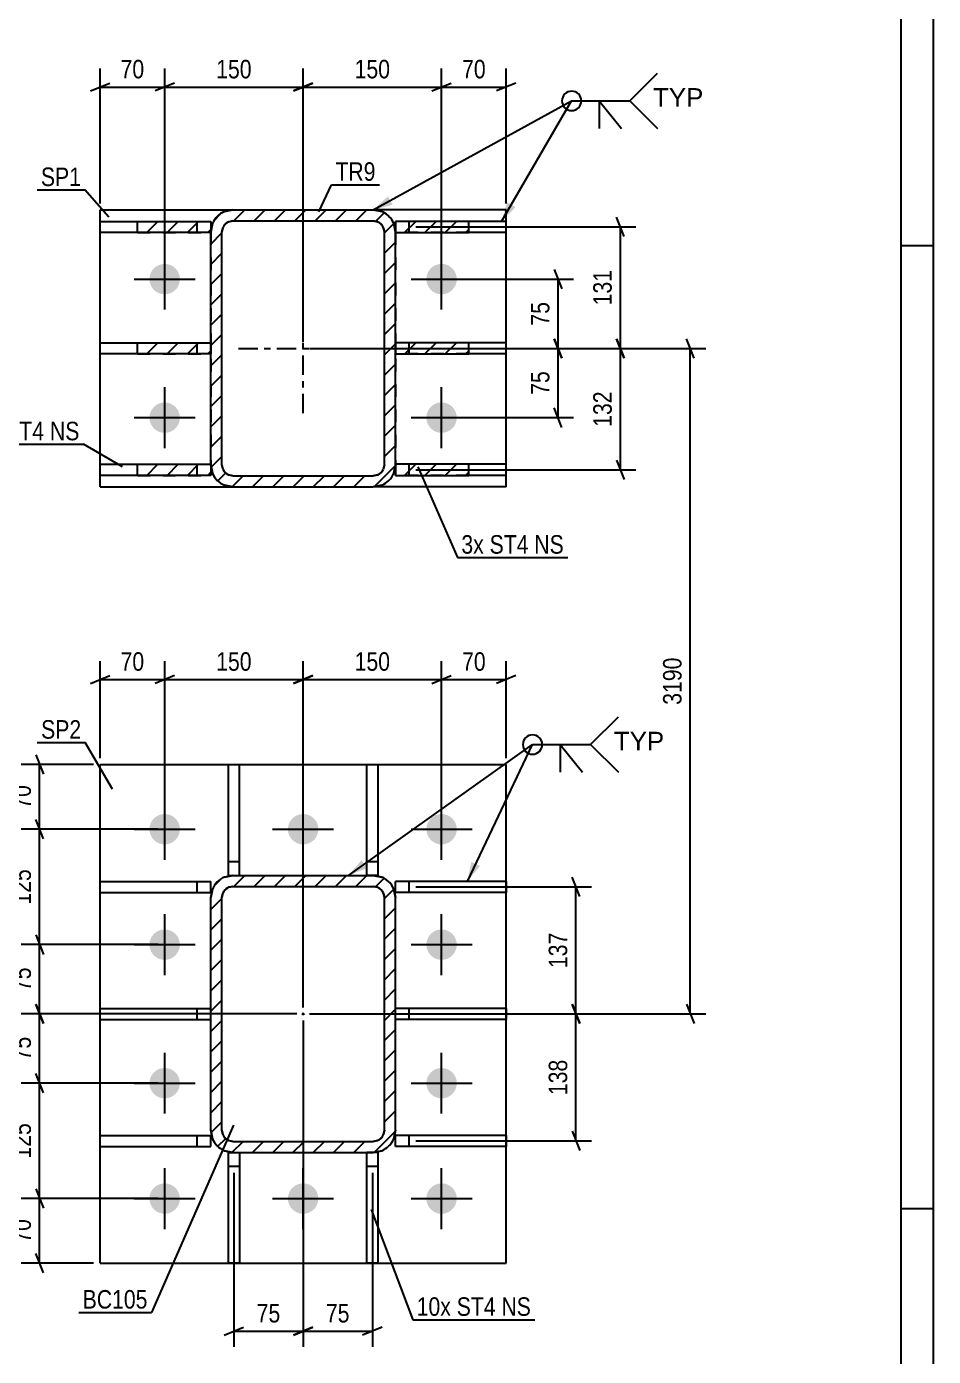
# Model space of a CAD drawing. Header units: millimetres. Extents: x -98 to 743, y -243 to 351.
# Drawn here: x 602.8 to 743.2, y -117.1 to 88.6 of the extents above; entities that cross this region are included whole.
import ezdxf

# ---------------------------------------------------------------- set-up
doc = ezdxf.new("R2010")
doc.units = ezdxf.units.MM
doc.linetypes.add('DXK_LINE_DOT2', pattern=[3.9198, 1.9599, -1.9599])
doc.linetypes.add('DXK_LINE_DOT3', pattern=[5.9187, 2.979, -0.9799, 0.9799, -0.9799])
doc.styles.add('Arial', font='ARIAL.TTF', dxfattribs={"height": 0.2})
doc.styles.add('Arial Narrow', font='ARIALN.TTF', dxfattribs={"height": 0.2})

# ---------------------------------------------------------------- blocks, each defined once
blk = doc.blocks.new('Unknown-389632146-1132')
at = {"color": 5, "linetype": 'Continuous'}
for p, q in [((743.19, -243.29), (743.19, 350.71)), ((738.19, -238.29), (738.19, 345.71)), ((743.19, 54.71), (738.19, 54.71)), ((743.19, -94.29), (738.19, -94.29))]:
    blk.add_line(p, q, dxfattribs=at)
blk = doc.blocks.new('Part-389632146-2334 - 2311')
at = {"linetype": 'Continuous'}
h = blk.add_hatch(dxfattribs=at)
h.set_pattern_fill('', scale=0.7, style=0, pattern_type=0)
h.set_pattern_definition([(45, (659.9215, 20.8959), (-1.57154, 1.57154), [])])
h.paths.add_polyline_path([(671.26, 20.9), (659.92, 20.9), (659.92, 19.18), (671.26, 19.18)])
at = {"color": 7, "linetype": 'DXK_LINE_DOT2'}
for p, q in [((659.92, 19.18), (659.92, 20.9)), ((671.26, 20.9), (659.92, 20.9)), ((662.06, 19.18), (662.06, 20.9)), ((671.26, 19.18), (659.92, 19.18))]:
    blk.add_line(p, q, dxfattribs=at)
at = {"color": 2, "linetype": 'Continuous'}
for p, q in [((671.26, 20.9), (659.92, 20.9)), ((659.92, 20.9), (659.92, 19.18)), ((677.06, 20.9), (671.26, 20.9)), ((671.26, 19.18), (671.26, 20.9)), ((677.06, 19.18), (677.06, 20.9)), ((659.92, 19.18), (671.26, 19.18)), ((677.06, 19.18), (671.26, 19.18))]:
    blk.add_line(p, q, dxfattribs=at)
blk = doc.blocks.new('Part-389632146-2369 - 2311')
at = {"linetype": 'Continuous'}
h = blk.add_hatch(dxfattribs=at)
h.set_pattern_fill('', scale=0.7, style=0, pattern_type=0)
h.set_pattern_definition([(45, (620.0133, 20.8959), (-1.57154, 1.57154), [])])
h.paths.add_polyline_path([(631.35, 20.9), (620.01, 20.9), (620.01, 19.18), (631.35, 19.18)])
at = {"color": 2, "linetype": 'Continuous'}
for p, q in [((614.21, 20.9), (620.01, 20.9)), ((614.21, 19.18), (614.21, 20.9)), ((620.01, 20.9), (631.35, 20.9)), ((620.01, 19.18), (620.01, 20.9)), ((631.35, 20.9), (631.35, 19.18)), ((620.01, 19.18), (614.21, 19.18)), ((631.35, 19.18), (620.01, 19.18))]:
    blk.add_line(p, q, dxfattribs=at)
at = {"color": 7, "linetype": 'DXK_LINE_DOT2'}
for p, q in [((620.01, 20.9), (631.35, 20.9)), ((629.21, 19.18), (629.21, 20.9)), ((631.35, 20.9), (631.35, 19.18)), ((620.01, 19.18), (631.35, 19.18))]:
    blk.add_line(p, q, dxfattribs=at)
blk = doc.blocks.new('Part-389632146-2329 - 2311')
at = {"linetype": 'Continuous'}
h = blk.add_hatch(dxfattribs=at)
h.set_pattern_fill('', scale=0.7, style=0, pattern_type=0)
h.set_pattern_definition([(45, (659.9215, 58.4673), (-1.57154, 1.57154), [])])
h.paths.add_polyline_path([(671.26, 58.47), (659.92, 58.47), (659.92, 56.75), (671.26, 56.75)])
at = {"color": 7, "linetype": 'DXK_LINE_DOT2'}
for p, q in [((659.92, 56.75), (659.92, 58.47)), ((671.26, 58.47), (659.92, 58.47)), ((662.06, 56.75), (662.06, 58.47)), ((671.26, 56.75), (659.92, 56.75))]:
    blk.add_line(p, q, dxfattribs=at)
at = {"color": 2, "linetype": 'Continuous'}
for p, q in [((671.26, 58.47), (659.92, 58.47)), ((659.92, 58.47), (659.92, 56.75)), ((677.06, 58.47), (671.26, 58.47)), ((671.26, 56.75), (671.26, 58.47)), ((677.06, 56.75), (677.06, 58.47)), ((659.92, 56.75), (671.26, 56.75)), ((677.06, 56.75), (671.26, 56.75))]:
    blk.add_line(p, q, dxfattribs=at)
blk = doc.blocks.new('Part-389632146-2359 - 2311')
at = {"linetype": 'Continuous'}
h = blk.add_hatch(dxfattribs=at)
h.set_pattern_fill('', scale=0.7, style=0, pattern_type=0)
h.set_pattern_definition([(45, (620.0133, 39.6816), (-1.57154, 1.57154), [])])
h.paths.add_polyline_path([(631.35, 39.68), (620.01, 39.68), (620.01, 37.97), (631.35, 37.97)])
at = {"color": 2, "linetype": 'Continuous'}
for p, q in [((614.21, 39.68), (620.01, 39.68)), ((614.21, 37.97), (614.21, 39.68)), ((620.01, 39.68), (631.35, 39.68)), ((620.01, 37.97), (620.01, 39.68)), ((631.35, 39.68), (631.35, 37.97)), ((620.01, 37.97), (614.21, 37.97)), ((631.35, 37.97), (620.01, 37.97))]:
    blk.add_line(p, q, dxfattribs=at)
at = {"color": 7, "linetype": 'DXK_LINE_DOT2'}
for p, q in [((620.01, 39.68), (631.35, 39.68)), ((629.21, 37.97), (629.21, 39.68)), ((631.35, 39.68), (631.35, 37.97)), ((620.01, 37.97), (631.35, 37.97))]:
    blk.add_line(p, q, dxfattribs=at)
blk = doc.blocks.new('Part-389632146-2444 - 2311')
at = {"color": 2, "linetype": 'Continuous'}
for p, q in [((614.21, -45.35), (614.21, -43.63)), ((614.21, -43.63), (631.35, -43.63)), ((631.35, -45.35), (631.35, -43.63)), ((614.21, -45.35), (631.35, -45.35))]:
    blk.add_line(p, q, dxfattribs=at)
at = {"color": 7, "linetype": 'DXK_LINE_DOT2'}
blk.add_line((629.21, -45.35), (629.21, -43.63), dxfattribs=at)
blk = doc.blocks.new('Part-389632146-2380 - 2311')
at = {"linetype": 'Continuous'}
h = blk.add_hatch(dxfattribs=at)
h.set_pattern_fill('', scale=0.7, style=0, pattern_type=0)
h.set_pattern_definition([(45, (659.6605, 58.1365), (-1.57154, 1.57154), [])])
h.paths.add_polyline_path([(659.92, 56.82), (659.66, 58.14), (658.92, 59.25), (657.8, 59.99), (656.49, 60.25), (634.78, 60.25), (633.47, 59.99), (632.35, 59.25), (631.61, 58.14), (631.35, 56.82), (631.35, 20.82), (631.61, 19.51), (632.35, 18.4), (633.47, 17.66), (634.78, 17.4), (656.49, 17.4), (657.8, 17.66), (658.92, 18.4), (659.66, 19.51), (659.92, 20.82)])
h.paths.add_polyline_path([(658.08, 20.17), (657.71, 19.61), (657.15, 19.24), (656.49, 19.11), (634.78, 19.11), (634.12, 19.24), (633.57, 19.61), (633.19, 20.17), (633.06, 20.82), (633.06, 56.82), (633.19, 57.48), (633.57, 58.04), (634.12, 58.41), (634.78, 58.54), (656.49, 58.54), (657.15, 58.41), (657.71, 58.04), (658.08, 57.48), (658.21, 56.82), (658.21, 20.82)])
at = {"color": 7, "linetype": 'DXK_LINE_DOT2'}
for p, q in [((633.47, 59.99), (634.78, 60.25)), ((634.78, 60.25), (656.49, 60.25)), ((656.49, 60.25), (657.8, 59.99)), ((631.35, 56.82), (631.61, 58.14)), ((634.78, 58.54), (634.12, 58.41)), ((634.78, 58.54), (656.49, 58.54)), ((657.15, 58.41), (656.49, 58.54)), ((659.66, 58.14), (659.92, 56.82)), ((631.35, 56.82), (631.35, 20.82)), ((633.19, 57.48), (633.06, 56.82)), ((633.06, 20.82), (633.06, 56.82)), ((658.21, 56.82), (658.08, 57.48)), ((658.21, 20.82), (658.21, 56.82)), ((659.92, 56.82), (659.92, 20.82)), ((631.61, 19.51), (631.35, 20.82)), ((633.06, 20.82), (633.19, 20.17)), ((658.08, 20.17), (658.21, 20.82)), ((659.92, 20.82), (659.66, 19.51)), ((634.12, 19.24), (634.78, 19.11)), ((634.78, 19.11), (656.49, 19.11)), ((656.49, 19.11), (657.15, 19.24)), ((634.78, 17.4), (633.47, 17.66)), ((634.78, 17.4), (656.49, 17.4)), ((657.8, 17.66), (656.49, 17.4))]:
    blk.add_line(p, q, dxfattribs=at)
at = {"color": 2, "linetype": 'Continuous'}
for p, q in [((634.78, 60.25), (633.47, 59.99)), ((634.78, 60.25), (656.49, 60.25)), ((657.8, 59.99), (656.49, 60.25)), ((631.61, 58.14), (631.35, 56.82)), ((634.12, 58.41), (634.78, 58.54)), ((634.78, 58.54), (656.49, 58.54)), ((656.49, 58.54), (657.15, 58.41)), ((659.92, 56.82), (659.66, 58.14)), ((631.35, 20.82), (631.35, 56.82)), ((633.06, 56.82), (633.19, 57.48)), ((633.06, 20.82), (633.06, 56.82)), ((658.08, 57.48), (658.21, 56.82)), ((658.21, 20.82), (658.21, 56.82)), ((659.92, 20.82), (659.92, 56.82)), ((631.35, 20.82), (631.61, 19.51)), ((633.19, 20.17), (633.06, 20.82)), ((658.21, 20.82), (658.08, 20.17)), ((659.66, 19.51), (659.92, 20.82)), ((634.78, 19.11), (634.12, 19.24)), ((634.78, 19.11), (656.49, 19.11)), ((657.15, 19.24), (656.49, 19.11)), ((633.47, 17.66), (634.78, 17.4)), ((634.78, 17.4), (656.49, 17.4)), ((656.49, 17.4), (657.8, 17.66))]:
    blk.add_line(p, q, dxfattribs=at)
at = {"color": 7, "linetype": 'DXK_LINE_DOT3'}
for p, q in [((645.64, 28.82), (645.64, 48.82)), ((635.64, 38.82), (655.64, 38.82))]:
    blk.add_line(p, q, dxfattribs=at)
at = {"color": 7, "linetype": 'DXK_LINE_DOT2'}
for centre, radius, start, end in [((634.78, 56.82), 3.43, 112.5, 157.5), ((656.49, 56.82), 3.43, 22.5, 67.5), ((634.78, 56.82), 1.71, 112.5, 157.5), ((656.49, 56.82), 1.71, 22.5, 67.5), ((634.78, 20.82), 3.43, 202.5, 247.5), ((634.78, 20.82), 1.71, 202.5, 247.5), ((656.49, 20.82), 1.71, 292.5, 337.5), ((656.49, 20.82), 3.43, 292.5, 337.5)]:
    blk.add_arc(centre, radius, start, end, dxfattribs=at)
at = {"color": 2, "linetype": 'Continuous'}
for centre, radius, start, end in [((634.78, 56.82), 3.43, 112.5, 157.5), ((656.49, 56.82), 3.43, 22.5, 67.5), ((634.78, 56.82), 1.71, 112.5, 157.5), ((656.49, 56.82), 1.71, 22.5, 67.5), ((634.78, 20.82), 3.43, 202.5, 247.5), ((634.78, 20.82), 1.71, 202.5, 247.5), ((656.49, 20.82), 1.71, 292.5, 337.5), ((656.49, 20.82), 3.43, 292.5, 337.5)]:
    blk.add_arc(centre, radius, start, end, dxfattribs=at)
blk = doc.blocks.new('Part-389632146-2364 - 2311')
at = {"linetype": 'Continuous'}
h = blk.add_hatch(dxfattribs=at)
h.set_pattern_fill('', scale=0.7, style=0, pattern_type=0)
h.set_pattern_definition([(45, (620.0133, 58.4673), (-1.57154, 1.57154), [])])
h.paths.add_polyline_path([(631.35, 58.47), (620.01, 58.47), (620.01, 56.75), (631.35, 56.75)])
at = {"color": 2, "linetype": 'Continuous'}
for p, q in [((614.21, 58.47), (620.01, 58.47)), ((614.21, 56.75), (614.21, 58.47)), ((620.01, 58.47), (631.35, 58.47)), ((620.01, 56.75), (620.01, 58.47)), ((631.35, 58.47), (631.35, 56.75)), ((620.01, 56.75), (614.21, 56.75)), ((631.35, 56.75), (620.01, 56.75))]:
    blk.add_line(p, q, dxfattribs=at)
at = {"color": 7, "linetype": 'DXK_LINE_DOT2'}
for p, q in [((620.01, 58.47), (631.35, 58.47)), ((629.21, 56.75), (629.21, 58.47)), ((631.35, 58.47), (631.35, 56.75)), ((620.01, 56.75), (631.35, 56.75))]:
    blk.add_line(p, q, dxfattribs=at)
blk = doc.blocks.new('Part-389632146-2449 - 2311')
at = {"color": 2, "linetype": 'Continuous'}
for p, q in [((614.21, -64.99), (614.21, -63.28)), ((614.21, -63.28), (631.35, -63.28)), ((614.21, -64.99), (631.35, -64.99))]:
    blk.add_line(p, q, dxfattribs=at)
at = {"color": 7, "linetype": 'DXK_LINE_DOT2'}
for p, q in [((629.21, -64.99), (629.21, -63.28)), ((631.35, -64.99), (631.35, -63.28))]:
    blk.add_line(p, q, dxfattribs=at)
blk = doc.blocks.new('Part-389632146-2385 - 2311')
at = {"linetype": 'Continuous'}
h = blk.add_hatch(dxfattribs=at)
h.set_pattern_fill('', scale=0.7, style=0, pattern_type=0)
h.set_pattern_definition([(45, (659.6605, -44.8206), (-1.57154, 1.57154), [])])
h.paths.add_polyline_path([(659.92, -46.13), (659.66, -44.82), (658.92, -43.71), (657.8, -42.97), (656.49, -42.7), (634.78, -42.7), (633.47, -42.97), (632.35, -43.71), (631.61, -44.82), (631.35, -46.13), (631.35, -82.13), (631.61, -83.44), (632.35, -84.56), (633.47, -85.3), (634.78, -85.56), (656.49, -85.56), (657.8, -85.3), (658.92, -84.56), (659.66, -83.44), (659.92, -82.13)])
h.paths.add_polyline_path([(658.08, -82.79), (657.71, -83.34), (657.15, -83.72), (656.49, -83.85), (634.78, -83.85), (634.12, -83.72), (633.57, -83.34), (633.19, -82.79), (633.06, -82.13), (633.06, -46.13), (633.19, -45.48), (633.57, -44.92), (634.12, -44.55), (634.78, -44.42), (656.49, -44.42), (657.15, -44.55), (657.71, -44.92), (658.08, -45.48), (658.21, -46.13), (658.21, -82.13)])
blk.add_hatch(color=30, dxfattribs=at).paths.add_polyline_path([(645.64, -64.23, -1), (645.64, -64.03, -1)])
at = {"color": 7, "linetype": 'DXK_LINE_DOT2'}
for p, q in [((633.47, -42.97), (634.78, -42.7)), ((634.78, -42.7), (656.49, -42.7)), ((656.49, -42.7), (657.8, -42.97)), ((631.35, -46.13), (631.61, -44.82)), ((634.78, -44.42), (634.12, -44.55)), ((634.78, -44.42), (656.49, -44.42)), ((657.15, -44.55), (656.49, -44.42)), ((659.66, -44.82), (659.92, -46.13)), ((631.35, -82.13), (631.35, -46.13)), ((633.19, -45.48), (633.06, -46.13)), ((633.06, -82.13), (633.06, -46.13)), ((658.21, -46.13), (658.08, -45.48)), ((658.21, -82.13), (658.21, -46.13)), ((659.92, -82.13), (659.92, -46.13)), ((631.61, -83.44), (631.35, -82.13)), ((633.06, -82.13), (633.19, -82.79)), ((658.08, -82.79), (658.21, -82.13)), ((659.92, -82.13), (659.66, -83.44)), ((634.12, -83.72), (634.78, -83.85)), ((634.78, -83.85), (656.49, -83.85)), ((656.49, -83.85), (657.15, -83.72)), ((634.78, -85.56), (633.47, -85.3)), ((634.78, -85.56), (656.49, -85.56)), ((657.8, -85.3), (656.49, -85.56))]:
    blk.add_line(p, q, dxfattribs=at)
at = {"color": 2, "linetype": 'Continuous'}
for p, q in [((634.78, -42.7), (633.47, -42.97)), ((634.78, -42.7), (656.49, -42.7)), ((657.8, -42.97), (656.49, -42.7)), ((631.61, -44.82), (631.35, -46.13)), ((634.12, -44.55), (634.78, -44.42)), ((634.78, -44.42), (656.49, -44.42)), ((656.49, -44.42), (657.15, -44.55)), ((659.92, -46.13), (659.66, -44.82)), ((631.35, -82.13), (631.35, -46.13)), ((633.06, -46.13), (633.19, -45.48)), ((633.06, -82.13), (633.06, -46.13)), ((658.08, -45.48), (658.21, -46.13)), ((658.21, -82.13), (658.21, -46.13)), ((659.92, -82.13), (659.92, -46.13)), ((631.35, -82.13), (631.61, -83.44)), ((633.19, -82.79), (633.06, -82.13)), ((658.21, -82.13), (658.08, -82.79)), ((659.66, -83.44), (659.92, -82.13)), ((634.78, -83.85), (634.12, -83.72)), ((634.78, -83.85), (656.49, -83.85)), ((657.15, -83.72), (656.49, -83.85)), ((633.47, -85.3), (634.78, -85.56)), ((634.78, -85.56), (656.49, -85.56)), ((656.49, -85.56), (657.8, -85.3))]:
    blk.add_line(p, q, dxfattribs=at)
at = {"color": 7, "linetype": 'DXK_LINE_DOT3'}
blk.add_line((645.64, -64.13), (645.64, -64.13), dxfattribs=at)
at = {"color": 30, "linetype": 'DXK_LINE_DOT3'}
blk.add_line((645.64, -64.13), (645.64, -64.13), dxfattribs=at)
at = {"color": 30, "linetype": 'Continuous'}
blk.add_circle((645.64, -64.13), 0.1, dxfattribs=at)
at = {"color": 7, "linetype": 'DXK_LINE_DOT2'}
for centre, radius, start, end in [((634.78, -46.13), 3.43, 112.5, 157.5), ((656.49, -46.13), 3.43, 22.5, 67.5), ((634.78, -46.13), 1.71, 112.5, 157.5), ((656.49, -46.13), 1.71, 22.5, 67.5), ((634.78, -82.13), 3.43, 202.5, 247.5), ((634.78, -82.13), 1.71, 202.5, 247.5), ((656.49, -82.13), 1.71, 292.5, 337.5), ((656.49, -82.13), 3.43, 292.5, 337.5)]:
    blk.add_arc(centre, radius, start, end, dxfattribs=at)
at = {"color": 2, "linetype": 'Continuous'}
for centre, radius, start, end in [((634.78, -46.13), 3.43, 112.5, 157.5), ((656.49, -46.13), 3.43, 22.5, 67.5), ((634.78, -46.13), 1.71, 112.5, 157.5), ((656.49, -46.13), 1.71, 22.5, 67.5), ((634.78, -82.13), 3.43, 202.5, 247.5), ((634.78, -82.13), 1.71, 202.5, 247.5), ((656.49, -82.13), 1.71, 292.5, 337.5), ((656.49, -82.13), 3.43, 292.5, 337.5)]:
    blk.add_arc(centre, radius, start, end, dxfattribs=at)
blk = doc.blocks.new('Bolt-389632146-2386 - 2311')
at = {"linetype": 'Continuous'}
for points in [[(621.85, -35.56, -1), (626.56, -35.56, -1)], [(643.28, -35.56, -1), (647.99, -35.56, -1)], [(664.71, -35.56, -1), (669.42, -35.56, -1)], [(621.85, -53.42, -1), (626.56, -53.42, -1)], [(664.71, -53.42, -1), (669.42, -53.42, -1)], [(621.85, -74.85, -1), (626.56, -74.85, -1)], [(664.71, -74.85, -1), (669.42, -74.85, -1)], [(621.85, -92.7, -1), (626.56, -92.7, -1)], [(643.28, -92.7, -1), (647.99, -92.7, -1)], [(664.71, -92.7, -1), (669.42, -92.7, -1)]]:
    blk.add_hatch(color=1, dxfattribs=at).paths.add_polyline_path(points)
at = {"color": 1, "linetype": 'Continuous'}
for p, q in [((624.21, -40.28), (624.21, -30.85)), ((645.64, -40.28), (645.64, -30.85)), ((667.06, -40.28), (667.06, -30.85)), ((619.49, -35.56), (628.92, -35.56)), ((640.92, -35.56), (650.35, -35.56)), ((662.35, -35.56), (671.78, -35.56)), ((624.21, -58.13), (624.21, -48.7)), ((667.06, -58.13), (667.06, -48.7)), ((619.49, -53.42), (628.92, -53.42)), ((662.35, -53.42), (671.78, -53.42)), ((624.21, -79.56), (624.21, -70.13)), ((667.06, -79.56), (667.06, -70.13)), ((619.49, -74.85), (628.92, -74.85)), ((662.35, -74.85), (671.78, -74.85)), ((624.21, -97.42), (624.21, -87.99)), ((645.64, -97.42), (645.64, -87.99)), ((667.06, -97.42), (667.06, -87.99)), ((619.49, -92.7), (628.92, -92.7)), ((640.92, -92.7), (650.35, -92.7)), ((662.35, -92.7), (671.78, -92.7))]:
    blk.add_line(p, q, dxfattribs=at)
blk = doc.blocks.new('Bolt-389632146-2387 - 2311')
at = {"linetype": 'Continuous'}
for points in [[(621.85, 49.54, -1), (626.56, 49.54, -1)], [(664.71, 49.54, -1), (669.42, 49.54, -1)], [(621.85, 28.11, -1), (626.56, 28.11, -1)], [(664.71, 28.11, -1), (669.42, 28.11, -1)]]:
    blk.add_hatch(color=1, dxfattribs=at).paths.add_polyline_path(points)
at = {"color": 1, "linetype": 'Continuous'}
for p, q in [((624.21, 44.82), (624.21, 54.25)), ((667.06, 44.82), (667.06, 54.25)), ((619.49, 49.54), (628.92, 49.54)), ((662.35, 49.54), (671.78, 49.54)), ((624.21, 23.4), (624.21, 32.82)), ((667.06, 23.4), (667.06, 32.82)), ((619.49, 28.11), (628.92, 28.11)), ((662.35, 28.11), (671.78, 28.11))]:
    blk.add_line(p, q, dxfattribs=at)
blk = doc.blocks.new('Part-389632146-2404 - 2311')
at = {"linetype": 'Continuous'}
h = blk.add_hatch(dxfattribs=at)
h.set_pattern_fill('', scale=0.7, style=0, pattern_type=0)
h.set_pattern_definition([(45, (659.9215, 39.6816), (-1.57154, 1.57154), [])])
h.paths.add_polyline_path([(671.26, 39.68), (659.92, 39.68), (659.92, 37.97), (671.26, 37.97)])
at = {"color": 7, "linetype": 'DXK_LINE_DOT2'}
for p, q in [((659.92, 37.97), (659.92, 39.68)), ((671.26, 39.68), (659.92, 39.68)), ((662.06, 37.97), (662.06, 39.68)), ((671.26, 37.97), (659.92, 37.97))]:
    blk.add_line(p, q, dxfattribs=at)
at = {"color": 2, "linetype": 'Continuous'}
for p, q in [((671.26, 39.68), (659.92, 39.68)), ((659.92, 39.68), (659.92, 37.97)), ((677.06, 39.68), (671.26, 39.68)), ((671.26, 37.97), (671.26, 39.68)), ((677.06, 37.97), (677.06, 39.68)), ((659.92, 37.97), (671.26, 37.97)), ((677.06, 37.97), (671.26, 37.97))]:
    blk.add_line(p, q, dxfattribs=at)
blk = doc.blocks.new('Part-389632146-2419 - 2311')
at = {"color": 2, "linetype": 'Continuous'}
for p, q in [((655.49, -42.7), (655.49, -25.56)), ((655.49, -25.56), (657.21, -25.56)), ((657.21, -25.56), (657.21, -42.7)), ((657.21, -42.7), (656.49, -42.7))]:
    blk.add_line(p, q, dxfattribs=at)
at = {"color": 7, "linetype": 'DXK_LINE_DOT2'}
for p, q in [((655.49, -40.56), (657.21, -40.56)), ((656.49, -42.7), (655.49, -42.7))]:
    blk.add_line(p, q, dxfattribs=at)
blk = doc.blocks.new('Part-389632146-2424 - 2311')
at = {"color": 2, "linetype": 'Continuous'}
for p, q in [((634.06, -42.7), (634.06, -25.56)), ((634.06, -25.56), (635.78, -25.56)), ((635.78, -42.7), (635.78, -25.56)), ((634.06, -42.7), (634.78, -42.7))]:
    blk.add_line(p, q, dxfattribs=at)
at = {"color": 7, "linetype": 'DXK_LINE_DOT2'}
for p, q in [((634.06, -40.56), (635.78, -40.56)), ((634.78, -42.7), (635.78, -42.7))]:
    blk.add_line(p, q, dxfattribs=at)
blk = doc.blocks.new('Part-389632146-2429 - 2311')
at = {"color": 2, "linetype": 'Continuous'}
for p, q in [((655.49, -102.7), (655.49, -85.56)), ((657.21, -85.56), (656.49, -85.56)), ((657.21, -85.56), (657.21, -102.7)), ((657.21, -102.7), (655.49, -102.7))]:
    blk.add_line(p, q, dxfattribs=at)
at = {"color": 7, "linetype": 'DXK_LINE_DOT2'}
for p, q in [((656.49, -85.56), (655.49, -85.56)), ((655.49, -87.7), (657.21, -87.7))]:
    blk.add_line(p, q, dxfattribs=at)
blk = doc.blocks.new('Part-389632146-2434 - 2311')
at = {"color": 2, "linetype": 'Continuous'}
for p, q in [((634.06, -102.7), (634.06, -85.56)), ((634.06, -85.56), (634.78, -85.56)), ((635.78, -85.56), (635.78, -102.7)), ((635.78, -102.7), (634.06, -102.7))]:
    blk.add_line(p, q, dxfattribs=at)
at = {"color": 7, "linetype": 'DXK_LINE_DOT2'}
for p, q in [((634.78, -85.56), (635.78, -85.56)), ((634.06, -87.7), (635.78, -87.7))]:
    blk.add_line(p, q, dxfattribs=at)
blk = doc.blocks.new('Part-389632146-2439 - 2311')
at = {"color": 2, "linetype": 'Continuous'}
for p, q in [((614.21, -84.63), (614.21, -82.92)), ((614.21, -82.92), (631.35, -82.92)), ((631.35, -84.63), (631.35, -82.92)), ((614.21, -84.63), (631.35, -84.63))]:
    blk.add_line(p, q, dxfattribs=at)
at = {"color": 7, "linetype": 'DXK_LINE_DOT2'}
blk.add_line((629.21, -84.63), (629.21, -82.92), dxfattribs=at)
blk = doc.blocks.new('Part-389632146-2454 - 2311')
at = {"color": 2, "linetype": 'Continuous'}
for p, q in [((677.06, -82.92), (659.92, -82.92)), ((659.92, -84.63), (659.92, -82.92)), ((677.06, -82.92), (677.06, -84.63)), ((677.06, -84.63), (659.92, -84.63))]:
    blk.add_line(p, q, dxfattribs=at)
at = {"color": 7, "linetype": 'DXK_LINE_DOT2'}
blk.add_line((662.06, -84.63), (662.06, -82.92), dxfattribs=at)
blk = doc.blocks.new('Part-389632146-2459 - 2311')
at = {"color": 2, "linetype": 'Continuous'}
for p, q in [((677.06, -43.63), (659.92, -43.63)), ((659.92, -45.35), (659.92, -43.63)), ((677.06, -43.63), (677.06, -45.35)), ((677.06, -45.35), (659.92, -45.35))]:
    blk.add_line(p, q, dxfattribs=at)
at = {"color": 7, "linetype": 'DXK_LINE_DOT2'}
blk.add_line((662.06, -45.35), (662.06, -43.63), dxfattribs=at)
blk = doc.blocks.new('Part-389632146-2464 - 2311')
at = {"color": 2, "linetype": 'Continuous'}
for p, q in [((677.06, -63.28), (659.92, -63.28)), ((677.06, -63.28), (677.06, -64.99)), ((677.06, -64.99), (659.92, -64.99))]:
    blk.add_line(p, q, dxfattribs=at)
at = {"color": 7, "linetype": 'DXK_LINE_DOT2'}
for p, q in [((659.92, -64.99), (659.92, -63.28)), ((662.06, -64.99), (662.06, -63.28))]:
    blk.add_line(p, q, dxfattribs=at)
blk = doc.blocks.new('Part-389632146-2471 - 2311')
at = {"color": 2, "linetype": 'Continuous'}
for p, q in [((614.21, 17.4), (614.21, 60.25)), ((614.21, 60.25), (634.78, 60.25)), ((677.06, 60.25), (656.49, 60.25)), ((677.06, 17.4), (677.06, 60.25)), ((614.21, 17.4), (634.78, 17.4)), ((677.06, 17.4), (656.49, 17.4))]:
    blk.add_line(p, q, dxfattribs=at)
at = {"color": 7, "linetype": 'DXK_LINE_DOT2'}
for p, q in [((634.78, 60.25), (656.49, 60.25)), ((634.78, 17.4), (656.49, 17.4))]:
    blk.add_line(p, q, dxfattribs=at)
blk = doc.blocks.new('Part-389632146-2476 - 2311')
at = {"color": 2, "linetype": 'Continuous'}
for p, q in [((614.21, -102.7), (614.21, -25.56)), ((614.21, -25.56), (677.06, -25.56)), ((677.06, -102.7), (677.06, -25.56)), ((614.21, -102.7), (677.06, -102.7))]:
    blk.add_line(p, q, dxfattribs=at)
blk = doc.blocks.new('StraightDimension-389632146-39109 - 2311')
at = {"color": 7, "linetype": 'Continuous'}
for p, q in [((688.46, -65.63), (687.26, -62.63)), ((646.64, -64.13), (690.26, -64.13)), ((687.86, -83.78), (687.86, -64.13)), ((687.26, -82.28), (688.46, -85.28)), ((663.06, -83.78), (690.26, -83.78))]:
    blk.add_line(p, q, dxfattribs=at)
at = {"color": 0}
blk.add_wipeout([(687.11, -70.61), (682.91, -70.61), (682.91, -77.3), (687.11, -77.3)], dxfattribs=at)
at = {"color": 3, "style": 'Arial Narrow'}
blk.add_text('138', height=2.863, rotation=90.0002, dxfattribs=at).set_placement((686.51, -76.7))
blk = doc.blocks.new('StraightDimension-389632146-39281 - 2311')
at = {"color": 7, "linetype": 'Continuous'}
for p, q in [((604.25, -91.2), (605.45, -94.2)), ((623.21, -92.7), (602, -92.7)), ((604.85, -102.7), (604.85, -92.7)), ((613.21, -102.7), (602, -102.7)), ((605.45, -104.2), (604.25, -101.2))]:
    blk.add_line(p, q, dxfattribs=at)
at = {"color": 0}
blk.add_wipeout([(604.1, -95.28), (599.9, -95.28), (599.9, -100.13), (604.1, -100.13)], dxfattribs=at)
at = {"color": 3, "style": 'Arial Narrow'}
blk.add_text('70', height=2.863, rotation=90.0002, dxfattribs=at).set_placement((603.5, -99.53))
blk = doc.blocks.new('StraightDimension-389632146-39401 - 2311')
at = {"color": 7, "linetype": 'Continuous'}
for p, q in [((684.5, 40.32), (685.7, 37.32)), ((646.64, 38.82), (687.5, 38.82)), ((685.1, 28.11), (685.1, 38.82)), ((685.7, 26.61), (684.5, 29.61)), ((668.06, 28.11), (687.5, 28.11))]:
    blk.add_line(p, q, dxfattribs=at)
at = {"color": 0}
blk.add_wipeout([(684.35, 35.9), (680.15, 35.9), (680.15, 31.04), (684.35, 31.04)], dxfattribs=at)
at = {"color": 3, "style": 'Arial Narrow'}
blk.add_text('75', height=2.863, rotation=90.0002, dxfattribs=at).set_placement((683.75, 31.64))
blk = doc.blocks.new('StraightDimension-389632146-39367 - 2311')
at = {"color": 7, "linetype": 'Continuous'}
for p, q in [((645.64, 39.82), (645.64, 82.1)), ((667.06, 50.54), (667.06, 82.1)), ((647.14, 79.85), (644.14, 78.65)), ((645.64, 79.25), (667.06, 79.25)), ((665.56, 78.65), (668.56, 79.85))]:
    blk.add_line(p, q, dxfattribs=at)
at = {"color": 0}
blk.add_wipeout([(659.69, 80), (659.69, 84.2), (653.01, 84.2), (653.01, 80)], dxfattribs=at)
at = {"color": 3, "style": 'Arial Narrow'}
blk.add_text('150', height=2.863, dxfattribs=at).set_placement((653.61, 80.6))
blk = doc.blocks.new('StraightDimension-389632146-39035 - 2311')
at = {"color": 7, "linetype": 'Continuous'}
for p, q in [((645.64, -65.13), (645.64, -115.62)), ((656.35, -88.7), (656.35, -115.62)), ((644.14, -113.82), (647.14, -112.62)), ((657.85, -112.62), (654.85, -113.82)), ((645.64, -113.22), (656.35, -113.22))]:
    blk.add_line(p, q, dxfattribs=at)
at = {"color": 0}
blk.add_wipeout([(653.42, -112.47), (653.42, -108.27), (648.56, -108.27), (648.56, -112.47)], dxfattribs=at)
at = {"color": 3, "style": 'Arial Narrow'}
blk.add_text('75', height=2.863, dxfattribs=at).set_placement((649.16, -111.87))
blk = doc.blocks.new('StraightDimension-389632146-39180 - 2311')
at = {"color": 7, "linetype": 'Continuous'}
for p, q in [((624.21, -34.56), (624.21, -9.55)), ((645.64, -63.13), (645.64, -9.55)), ((625.71, -11.8), (622.71, -13)), ((644.14, -13), (647.14, -11.8)), ((624.21, -12.4), (645.64, -12.4))]:
    blk.add_line(p, q, dxfattribs=at)
at = {"color": 0}
blk.add_wipeout([(638.26, -11.65), (638.26, -7.45), (631.58, -7.45), (631.58, -11.65)], dxfattribs=at)
at = {"color": 3, "style": 'Arial Narrow'}
blk.add_text('150', height=2.863, dxfattribs=at).set_placement((632.18, -11.05))
blk = doc.blocks.new('StraightDimension-389632146-39440 - 2311')
at = {"color": 7, "linetype": 'Continuous'}
for p, q in [((663.06, 57.61), (697.15, 57.61)), ((695.35, 56.11), (694.15, 59.11)), ((694.75, 38.82), (694.75, 57.61)), ((694.15, 40.32), (695.35, 37.32)), ((646.64, 38.82), (697.15, 38.82))]:
    blk.add_line(p, q, dxfattribs=at)
at = {"color": 0}
blk.add_wipeout([(694, 51.56), (689.8, 51.56), (689.8, 44.88), (694, 44.88)], dxfattribs=at)
at = {"color": 3, "style": 'Arial Narrow'}
blk.add_text('131', height=2.863, rotation=90.0002, dxfattribs=at).set_placement((693.4, 45.48))
blk = doc.blocks.new('StraightDimension-389632146-2560 - 2311')
at = {"color": 7, "linetype": 'Continuous'}
for p, q in [((706.16, 37.32), (704.96, 40.32)), ((646.64, 38.82), (707.96, 38.82)), ((705.56, -64.13), (705.56, 38.82)), ((704.96, -62.63), (706.16, -65.63)), ((660.92, -64.13), (707.96, -64.13))]:
    blk.add_line(p, q, dxfattribs=at)
at = {"color": 0}
blk.add_wipeout([(704.81, -8.4), (700.61, -8.4), (700.61, -16.91), (704.81, -16.91)], dxfattribs=at)
at = {"color": 3, "style": 'Arial Narrow'}
blk.add_text('3190', height=2.863, rotation=90.0002, dxfattribs=at).set_placement((704.21, -16.31))
blk = doc.blocks.new('StraightDimension-389632146-39108 - 2311')
at = {"color": 7, "linetype": 'Continuous'}
for p, q in [((688.46, -45.99), (687.26, -42.99)), ((663.06, -44.49), (690.26, -44.49)), ((687.86, -64.13), (687.86, -44.49)), ((687.26, -62.63), (688.46, -65.63)), ((646.64, -64.13), (690.26, -64.13))]:
    blk.add_line(p, q, dxfattribs=at)
at = {"color": 0}
blk.add_wipeout([(687.11, -50.97), (682.91, -50.97), (682.91, -57.65), (687.11, -57.65)], dxfattribs=at)
at = {"color": 3, "style": 'Arial Narrow'}
blk.add_text('137', height=2.863, rotation=90.0002, dxfattribs=at).set_placement((686.51, -57.05))
blk = doc.blocks.new('StraightDimension-389632146-39400 - 2311')
at = {"color": 7, "linetype": 'Continuous'}
for p, q in [((668.06, 49.54), (687.5, 49.54)), ((684.5, 51.04), (685.7, 48.04)), ((685.1, 38.82), (685.1, 49.54)), ((685.7, 37.32), (684.5, 40.32)), ((646.64, 38.82), (687.5, 38.82))]:
    blk.add_line(p, q, dxfattribs=at)
at = {"color": 0}
blk.add_wipeout([(684.35, 46.61), (680.15, 46.61), (680.15, 41.75), (684.35, 41.75)], dxfattribs=at)
at = {"color": 3, "style": 'Arial Narrow'}
blk.add_text('75', height=2.863, rotation=90.0002, dxfattribs=at).set_placement((683.75, 42.35))
blk = doc.blocks.new('StraightDimension-389632146-39277 - 2311')
at = {"color": 7, "linetype": 'Continuous'}
for p, q in [((605.45, -37.06), (604.25, -34.06)), ((623.21, -35.56), (602, -35.56)), ((604.85, -53.42), (604.85, -35.56)), ((623.21, -53.42), (602, -53.42)), ((604.25, -51.92), (605.45, -54.92))]:
    blk.add_line(p, q, dxfattribs=at)
at = {"color": 0}
blk.add_wipeout([(604.1, -41.15), (599.9, -41.15), (599.9, -47.83), (604.1, -47.83)], dxfattribs=at)
at = {"color": 3, "style": 'Arial Narrow'}
blk.add_text('125', height=2.863, rotation=90.0002, dxfattribs=at).set_placement((603.5, -47.23))
blk = doc.blocks.new('StraightDimension-389632146-39366 - 2311')
at = {"color": 7, "linetype": 'Continuous'}
for p, q in [((667.06, 50.54), (667.06, 82.1)), ((677.06, 61.25), (677.06, 82.1)), ((665.56, 78.65), (668.56, 79.85)), ((667.06, 79.25), (677.06, 79.25)), ((678.56, 79.85), (675.56, 78.65))]:
    blk.add_line(p, q, dxfattribs=at)
at = {"color": 0}
blk.add_wipeout([(674.49, 80), (674.49, 84.2), (669.64, 84.2), (669.64, 80)], dxfattribs=at)
at = {"color": 3, "style": 'Arial Narrow'}
blk.add_text('70', height=2.863, dxfattribs=at).set_placement((670.24, 80.6))
blk = doc.blocks.new('StraightDimension-389632146-39280 - 2311')
at = {"color": 7, "linetype": 'Continuous'}
for p, q in [((605.45, -76.34), (604.25, -73.34)), ((623.21, -74.84), (602, -74.84)), ((604.85, -92.7), (604.85, -74.84)), ((604.25, -91.2), (605.45, -94.2)), ((623.21, -92.7), (602, -92.7))]:
    blk.add_line(p, q, dxfattribs=at)
at = {"color": 0}
blk.add_wipeout([(604.1, -80.43), (599.9, -80.43), (599.9, -87.12), (604.1, -87.12)], dxfattribs=at)
at = {"color": 3, "style": 'Arial Narrow'}
blk.add_text('125', height=2.863, rotation=90.0002, dxfattribs=at).set_placement((603.5, -86.52))
blk = doc.blocks.new('StraightDimension-389632146-39441 - 2311')
at = {"color": 7, "linetype": 'Continuous'}
for p, q in [((695.35, 37.32), (694.15, 40.32)), ((646.64, 38.82), (697.15, 38.82)), ((694.75, 20.04), (694.75, 38.82)), ((694.15, 21.54), (695.35, 18.54)), ((663.06, 20.04), (697.15, 20.04))]:
    blk.add_line(p, q, dxfattribs=at)
at = {"color": 0}
blk.add_wipeout([(694, 32.77), (689.8, 32.77), (689.8, 26.09), (694, 26.09)], dxfattribs=at)
at = {"color": 3, "style": 'Arial Narrow'}
blk.add_text('132', height=2.863, rotation=90.0002, dxfattribs=at).set_placement((693.4, 26.69))
blk = doc.blocks.new('StraightDimension-389632146-39036 - 2311')
at = {"color": 7, "linetype": 'Continuous'}
for p, q in [((645.64, -65.13), (645.64, -115.62)), ((634.92, -88.7), (634.92, -115.62)), ((633.42, -113.82), (636.42, -112.62)), ((647.14, -112.62), (644.14, -113.82)), ((634.92, -113.22), (645.64, -113.22))]:
    blk.add_line(p, q, dxfattribs=at)
at = {"color": 0}
blk.add_wipeout([(642.71, -112.47), (642.71, -108.27), (637.85, -108.27), (637.85, -112.47)], dxfattribs=at)
at = {"color": 3, "style": 'Arial Narrow'}
blk.add_text('75', height=2.863, dxfattribs=at).set_placement((638.45, -111.87))
blk = doc.blocks.new('StraightDimension-389632146-39178 - 2311')
at = {"color": 7, "linetype": 'Continuous'}
for p, q in [((667.06, -34.56), (667.06, -9.55)), ((677.06, -24.56), (677.06, -9.55)), ((665.56, -13), (668.56, -11.8)), ((678.56, -11.8), (675.56, -13)), ((667.06, -12.4), (677.06, -12.4))]:
    blk.add_line(p, q, dxfattribs=at)
at = {"color": 0}
blk.add_wipeout([(674.49, -11.65), (674.49, -7.45), (669.64, -7.45), (669.64, -11.65)], dxfattribs=at)
at = {"color": 3, "style": 'Arial Narrow'}
blk.add_text('70', height=2.863, dxfattribs=at).set_placement((670.24, -11.05))
blk = doc.blocks.new('StraightDimension-389632146-39179 - 2311')
at = {"color": 7, "linetype": 'Continuous'}
for p, q in [((645.64, -63.13), (645.64, -9.55)), ((667.06, -34.56), (667.06, -9.55)), ((647.14, -11.8), (644.14, -13)), ((665.56, -13), (668.56, -11.8)), ((645.64, -12.4), (667.06, -12.4))]:
    blk.add_line(p, q, dxfattribs=at)
at = {"color": 0}
blk.add_wipeout([(659.69, -11.65), (659.69, -7.45), (653.01, -7.45), (653.01, -11.65)], dxfattribs=at)
at = {"color": 3, "style": 'Arial Narrow'}
blk.add_text('150', height=2.863, dxfattribs=at).set_placement((653.61, -11.05))
blk = doc.blocks.new('StraightDimension-389632146-39181 - 2311')
at = {"color": 7, "linetype": 'Continuous'}
for p, q in [((614.21, -24.56), (614.21, -9.55)), ((624.21, -34.56), (624.21, -9.55)), ((612.71, -13), (615.71, -11.8)), ((625.71, -11.8), (622.71, -13)), ((614.21, -12.4), (624.21, -12.4))]:
    blk.add_line(p, q, dxfattribs=at)
at = {"color": 0}
blk.add_wipeout([(621.64, -11.65), (621.64, -7.45), (616.78, -7.45), (616.78, -11.65)], dxfattribs=at)
at = {"color": 3, "style": 'Arial Narrow'}
blk.add_text('70', height=2.863, dxfattribs=at).set_placement((617.38, -11.05))
blk = doc.blocks.new('StraightDimension-389632146-39276 - 2311')
at = {"color": 7, "linetype": 'Continuous'}
for p, q in [((604.25, -24.06), (605.45, -27.06)), ((613.21, -25.56), (602, -25.56)), ((604.85, -35.56), (604.85, -25.56)), ((605.45, -37.06), (604.25, -34.06)), ((623.21, -35.56), (602, -35.56))]:
    blk.add_line(p, q, dxfattribs=at)
at = {"color": 0}
blk.add_wipeout([(604.1, -28.13), (599.9, -28.13), (599.9, -32.99), (604.1, -32.99)], dxfattribs=at)
at = {"color": 3, "style": 'Arial Narrow'}
blk.add_text('70', height=2.863, rotation=90.0002, dxfattribs=at).set_placement((603.5, -32.39))
blk = doc.blocks.new('StraightDimension-389632146-39278 - 2311')
at = {"color": 7, "linetype": 'Continuous'}
for p, q in [((623.21, -53.42), (602, -53.42)), ((604.25, -51.92), (605.45, -54.92)), ((604.85, -64.13), (604.85, -53.42)), ((605.45, -65.63), (604.25, -62.63)), ((644.64, -64.13), (602, -64.13))]:
    blk.add_line(p, q, dxfattribs=at)
at = {"color": 0}
blk.add_wipeout([(604.1, -56.35), (599.9, -56.35), (599.9, -61.2), (604.1, -61.2)], dxfattribs=at)
at = {"color": 3, "style": 'Arial Narrow'}
blk.add_text('75', height=2.863, rotation=90.0002, dxfattribs=at).set_placement((603.5, -60.6))
blk = doc.blocks.new('StraightDimension-389632146-39279 - 2311')
at = {"color": 7, "linetype": 'Continuous'}
for p, q in [((604.25, -62.63), (605.45, -65.63)), ((644.64, -64.13), (602, -64.13)), ((604.85, -74.84), (604.85, -64.13)), ((605.45, -76.34), (604.25, -73.34)), ((623.21, -74.84), (602, -74.84))]:
    blk.add_line(p, q, dxfattribs=at)
at = {"color": 0}
blk.add_wipeout([(604.1, -67.06), (599.9, -67.06), (599.9, -71.92), (604.1, -71.92)], dxfattribs=at)
at = {"color": 3, "style": 'Arial Narrow'}
blk.add_text('75', height=2.863, rotation=90.0002, dxfattribs=at).set_placement((603.5, -71.32))
blk = doc.blocks.new('StraightDimension-389632146-39368 - 2311')
at = {"color": 7, "linetype": 'Continuous'}
for p, q in [((624.21, 50.54), (624.21, 82.1)), ((645.64, 39.82), (645.64, 82.1)), ((625.71, 79.85), (622.71, 78.65)), ((624.21, 79.25), (645.64, 79.25)), ((644.14, 78.65), (647.14, 79.85))]:
    blk.add_line(p, q, dxfattribs=at)
at = {"color": 0}
blk.add_wipeout([(638.26, 80), (638.26, 84.2), (631.58, 84.2), (631.58, 80)], dxfattribs=at)
at = {"color": 3, "style": 'Arial Narrow'}
blk.add_text('150', height=2.863, dxfattribs=at).set_placement((632.18, 80.6))
blk = doc.blocks.new('StraightDimension-389632146-39369 - 2311')
at = {"color": 7, "linetype": 'Continuous'}
for p, q in [((614.21, 61.25), (614.21, 82.1)), ((624.21, 50.54), (624.21, 82.1)), ((612.71, 78.65), (615.71, 79.85)), ((614.21, 79.25), (624.21, 79.25)), ((625.71, 79.85), (622.71, 78.65))]:
    blk.add_line(p, q, dxfattribs=at)
at = {"color": 0}
blk.add_wipeout([(621.64, 80), (621.64, 84.2), (616.78, 84.2), (616.78, 80)], dxfattribs=at)
at = {"color": 3, "style": 'Arial Narrow'}
blk.add_text('70', height=2.863, dxfattribs=at).set_placement((617.38, 80.6))
blk = doc.blocks.new('MarkSet-389632146-13935 - 2311')
at = {"color": 0}
blk.add_wipeout([(668.51, -110.84), (668.51, -107.84), (663.21, -107.84), (663.21, -110.84)], dxfattribs=at)
blk.add_wipeout([(668.51, -110.84), (668.51, -107.84), (663.21, -107.84), (663.21, -110.84)], dxfattribs=at)
at = {"color": 30, "linetype": 'Continuous'}
blk.add_line((656.17, -94.37), (662.61, -111.44), dxfattribs=at)
at = {"color": 0}
blk.add_wipeout([(675.43, -110.84), (675.43, -107.84), (669.41, -107.84), (669.41, -110.84)], dxfattribs=at)
blk.add_wipeout([(675.43, -110.84), (675.43, -107.84), (669.41, -107.84), (669.41, -110.84)], dxfattribs=at)
at = {"color": 3, "style": 'Arial Narrow'}
blk.add_text('10x', height=2.863, dxfattribs=at).set_placement((663.21, -110.84))
at = {"color": 0}
blk.add_wipeout([(680.9, -110.84), (680.9, -107.84), (676.33, -107.84), (676.33, -110.84)], dxfattribs=at)
blk.add_wipeout([(680.9, -110.84), (680.9, -107.84), (676.33, -107.84), (676.33, -110.84)], dxfattribs=at)
at = {"color": 30, "linetype": 'Continuous'}
blk.add_line((662.61, -111.44), (681.5, -111.44), dxfattribs=at)
at = {"color": 3, "style": 'Arial Narrow'}
for s, p in [('ST4', (669.41, -110.84)), ('NS', (676.33, -110.84))]:
    blk.add_text(s, height=2.863, dxfattribs=at).set_placement(p)
blk = doc.blocks.new('WeldMark-389632146-29089 - 2311')
at = {"linetype": 'Continuous'}
for points in [[(655.54, -41.58), (652.66, -42.7), (654.67, -40.35)], [(673.02, -41.25), (671.06, -43.63), (671.67, -40.6)]]:
    blk.add_hatch(color=30, dxfattribs=at).paths.add_polyline_path(points)
at = {"color": 30, "linetype": 'Continuous'}
for p, q in [((652.66, -42.7), (681.14, -22.46)), ((671.06, -43.63), (681.14, -22.46)), ((681.14, -22.46), (690.14, -22.46))]:
    blk.add_line(p, q, dxfattribs=at)
at = {"color": 3, "linetype": 'Continuous'}
for q in [(688.86, -26.74), (685.43, -26.74)]:
    blk.add_line((685.43, -22.46), q, dxfattribs=at)
for start, end in [(90, 270), (270, 90)]:
    blk.add_arc((681.14, -22.46), 1.5, start, end, dxfattribs=at)
at = {"color": 0, "linetype": 'Continuous'}
blk.add_wipeout([(701.52, -23.36), (701.52, -20.36), (693.74, -20.36), (693.74, -23.36)], dxfattribs=at)
blk.add_wipeout([(701.52, -23.36), (701.52, -20.36), (693.74, -20.36), (693.74, -23.36)], dxfattribs=at)
at = {"color": 3, "linetype": 'Continuous'}
for q in [(694.43, -18.17), (694.43, -26.74)]:
    blk.add_line((690.14, -22.46), q, dxfattribs=at)
at = {"color": 3, "linetype": 'Continuous', "style": 'Arial'}
blk.add_text('TYP', height=2.865, dxfattribs=at).set_placement((693.74, -23.36))
blk = doc.blocks.new('Mark-389632146-2376 - 2311')
at = {"color": 0}
blk.add_wipeout([(656.85, 64.75), (656.85, 67.75), (650.64, 67.75), (650.64, 64.75)], dxfattribs=at)
blk.add_wipeout([(656.85, 64.75), (656.85, 67.75), (650.64, 67.75), (650.64, 64.75)], dxfattribs=at)
at = {"color": 30, "linetype": 'Continuous'}
for p, q in [((648.07, 59.95), (650.04, 64.15)), ((650.04, 64.15), (657.45, 64.15))]:
    blk.add_line(p, q, dxfattribs=at)
at = {"color": 3, "style": 'Arial Narrow'}
blk.add_text('TR9', height=2.863, dxfattribs=at).set_placement((650.64, 64.75))
blk = doc.blocks.new('Mark-389632146-2381 - 2311')
at = {"color": 0}
blk.add_wipeout([(621.56, -109.72), (621.56, -106.72), (611.51, -106.72), (611.51, -109.72)], dxfattribs=at)
blk.add_wipeout([(621.56, -109.72), (621.56, -106.72), (611.51, -106.72), (611.51, -109.72)], dxfattribs=at)
at = {"color": 30, "linetype": 'Continuous'}
for p in [(634.88, -81.35), (610.91, -110.32)]:
    blk.add_line(p, (622.16, -110.32), dxfattribs=at)
at = {"color": 3, "style": 'Arial Narrow'}
blk.add_text('BC105', height=2.863, dxfattribs=at).set_placement((611.51, -109.72))
blk = doc.blocks.new('MarkSet-389632146-13766 - 2311')
at = {"color": 0}
blk.add_wipeout([(598.62, 24.61), (598.62, 27.61), (595.15, 27.61), (595.15, 24.61)], dxfattribs=at)
blk.add_wipeout([(598.62, 24.61), (598.62, 27.61), (595.15, 27.61), (595.15, 24.61)], dxfattribs=at)
blk.add_wipeout([(605.55, 24.61), (605.55, 27.61), (599.52, 27.61), (599.52, 24.61)], dxfattribs=at)
blk.add_wipeout([(605.55, 24.61), (605.55, 27.61), (599.52, 27.61), (599.52, 24.61)], dxfattribs=at)
at = {"color": 3, "style": 'Arial Narrow'}
blk.add_text('3x', height=2.863, dxfattribs=at).set_placement((595.15, 24.61))
at = {"color": 0}
blk.add_wipeout([(611.02, 24.61), (611.02, 27.61), (606.45, 27.61), (606.45, 24.61)], dxfattribs=at)
blk.add_wipeout([(611.02, 24.61), (611.02, 27.61), (606.45, 27.61), (606.45, 24.61)], dxfattribs=at)
at = {"color": 30, "linetype": 'Continuous'}
for p in [(594.55, 24.01), (617.68, 20.51)]:
    blk.add_line(p, (611.62, 24.01), dxfattribs=at)
at = {"color": 3, "style": 'Arial Narrow'}
for s, p in [('ST4', (599.52, 24.61)), ('NS', (606.45, 24.61))]:
    blk.add_text(s, height=2.863, dxfattribs=at).set_placement(p)
blk = doc.blocks.new('Mark-389632146-2467 - 2311')
at = {"color": 0}
blk.add_wipeout([(611.26, 63.94), (611.26, 66.94), (605.05, 66.94), (605.05, 63.94)], dxfattribs=at)
blk.add_wipeout([(611.26, 63.94), (611.26, 66.94), (605.05, 66.94), (605.05, 63.94)], dxfattribs=at)
at = {"color": 30, "linetype": 'Continuous'}
for p in [(604.45, 63.34), (615.54, 59.13)]:
    blk.add_line(p, (611.86, 63.34), dxfattribs=at)
at = {"color": 3, "style": 'Arial Narrow'}
blk.add_text('SP1', height=2.863, dxfattribs=at).set_placement((605.05, 63.94))
blk = doc.blocks.new('Mark-389632146-2472 - 2311')
at = {"color": 0}
blk.add_wipeout([(611.29, -21.55), (611.29, -18.55), (605.08, -18.55), (605.08, -21.55)], dxfattribs=at)
blk.add_wipeout([(611.29, -21.55), (611.29, -18.55), (605.08, -18.55), (605.08, -21.55)], dxfattribs=at)
at = {"color": 30, "linetype": 'Continuous'}
for p in [(604.48, -22.15), (616.15, -29.38)]:
    blk.add_line(p, (611.89, -22.15), dxfattribs=at)
at = {"color": 3, "style": 'Arial Narrow'}
blk.add_text('SP2', height=2.863, dxfattribs=at).set_placement((605.08, -21.55))
blk = doc.blocks.new('MarkSet-389632146-13751 - 2311')
at = {"color": 0}
blk.add_wipeout([(673.6, 7.07), (673.6, 10.07), (670.13, 10.07), (670.13, 7.07)], dxfattribs=at)
blk.add_wipeout([(673.6, 7.07), (673.6, 10.07), (670.13, 10.07), (670.13, 7.07)], dxfattribs=at)
at = {"color": 30, "linetype": 'Continuous'}
blk.add_line((663.39, 20.51), (669.53, 6.47), dxfattribs=at)
at = {"color": 0}
blk.add_wipeout([(680.52, 7.07), (680.52, 10.07), (674.5, 10.07), (674.5, 7.07)], dxfattribs=at)
blk.add_wipeout([(680.52, 7.07), (680.52, 10.07), (674.5, 10.07), (674.5, 7.07)], dxfattribs=at)
at = {"color": 3, "style": 'Arial Narrow'}
blk.add_text('3x', height=2.863, dxfattribs=at).set_placement((670.13, 7.07))
at = {"color": 0}
blk.add_wipeout([(685.99, 7.07), (685.99, 10.07), (681.42, 10.07), (681.42, 7.07)], dxfattribs=at)
blk.add_wipeout([(685.99, 7.07), (685.99, 10.07), (681.42, 10.07), (681.42, 7.07)], dxfattribs=at)
at = {"color": 30, "linetype": 'Continuous'}
blk.add_line((669.53, 6.47), (686.59, 6.47), dxfattribs=at)
at = {"color": 3, "style": 'Arial Narrow'}
for s, p in [('ST4', (674.5, 7.07)), ('NS', (681.42, 7.07))]:
    blk.add_text(s, height=2.863, dxfattribs=at).set_placement(p)
blk = doc.blocks.new('WeldMark-389632146-29053 - 2311')
at = {"linetype": 'Continuous'}
for points in [[(659.48, 61.04), (656.49, 60.25), (658.76, 62.35)], [(678.51, 60.68), (676.36, 58.47), (677.21, 61.44)]]:
    blk.add_hatch(color=30, dxfattribs=at).paths.add_polyline_path(points)
at = {"color": 30, "linetype": 'Continuous'}
for p, q in [((656.49, 60.25), (687.2, 77.12)), ((676.36, 58.47), (687.2, 77.12)), ((687.2, 77.12), (696.2, 77.12))]:
    blk.add_line(p, q, dxfattribs=at)
at = {"color": 3, "linetype": 'Continuous'}
for q in [(694.91, 72.84), (691.48, 72.84)]:
    blk.add_line((691.48, 77.12), q, dxfattribs=at)
for start, end in [(90, 270), (270, 90)]:
    blk.add_arc((687.2, 77.12), 1.5, start, end, dxfattribs=at)
at = {"color": 0, "linetype": 'Continuous'}
blk.add_wipeout([(707.57, 76.22), (707.57, 79.22), (699.8, 79.22), (699.8, 76.22)], dxfattribs=at)
blk.add_wipeout([(707.57, 76.22), (707.57, 79.22), (699.8, 79.22), (699.8, 76.22)], dxfattribs=at)
at = {"color": 3, "linetype": 'Continuous'}
for q in [(700.48, 81.41), (700.48, 72.84)]:
    blk.add_line((696.2, 77.12), q, dxfattribs=at)
at = {"color": 3, "linetype": 'Continuous', "style": 'Arial'}
blk.add_text('TYP', height=2.865, dxfattribs=at).set_placement((699.8, 76.22))

msp = doc.modelspace()

# ---------------------------------------------------------------- block references
for name in ['Unknown-389632146-1132', 'Part-389632146-2471 - 2311', 'Part-389632146-2380 - 2311', 'Part-389632146-2364 - 2311', 'Part-389632146-2329 - 2311', 'Bolt-389632146-2387 - 2311', 'Part-389632146-2359 - 2311', 'Part-389632146-2404 - 2311', 'Part-389632146-2369 - 2311', 'Part-389632146-2334 - 2311', 'Part-389632146-2476 - 2311', 'Part-389632146-2424 - 2311', 'Part-389632146-2419 - 2311', 'Bolt-389632146-2386 - 2311', 'Part-389632146-2385 - 2311', 'Part-389632146-2444 - 2311', 'Part-389632146-2459 - 2311', 'Part-389632146-2449 - 2311', 'Part-389632146-2464 - 2311', 'Part-389632146-2439 - 2311', 'Part-389632146-2454 - 2311', 'Part-389632146-2434 - 2311', 'Part-389632146-2429 - 2311']:
    msp.add_blockref(name, (0, 0))

# ---------------------------------------------------------------- next in the draw order: block references
for name in ['StraightDimension-389632146-39401 - 2311', 'MarkSet-389632146-13766 - 2311', 'StraightDimension-389632146-39109 - 2311', 'StraightDimension-389632146-39281 - 2311']:
    msp.add_blockref(name, (0, 0))

# ---------------------------------------------------------------- next in the draw order: block references
for name in ['StraightDimension-389632146-39367 - 2311', 'StraightDimension-389632146-39180 - 2311', 'StraightDimension-389632146-39035 - 2311', 'StraightDimension-389632146-39280 - 2311']:
    msp.add_blockref(name, (0, 0))

# ---------------------------------------------------------------- next in the draw order: block references
for name in ['StraightDimension-389632146-39440 - 2311', 'StraightDimension-389632146-39277 - 2311', 'MarkSet-389632146-13935 - 2311']:
    msp.add_blockref(name, (0, 0))

# ---------------------------------------------------------------- next in the draw order: block references
for name in ['StraightDimension-389632146-2560 - 2311', 'StraightDimension-389632146-39181 - 2311']:
    msp.add_blockref(name, (0, 0))

# ---------------------------------------------------------------- next in the draw order: block references
for name in ['StraightDimension-389632146-39400 - 2311', 'StraightDimension-389632146-39178 - 2311', 'StraightDimension-389632146-39276 - 2311', 'StraightDimension-389632146-39108 - 2311']:
    msp.add_blockref(name, (0, 0))

# ---------------------------------------------------------------- next in the draw order: block references
for name in ['StraightDimension-389632146-39366 - 2311', 'StraightDimension-389632146-39441 - 2311', 'StraightDimension-389632146-39179 - 2311', 'Mark-389632146-2472 - 2311', 'StraightDimension-389632146-39036 - 2311']:
    msp.add_blockref(name, (0, 0))

# ---------------------------------------------------------------- next in the draw order: block references
for name in ['StraightDimension-389632146-39368 - 2311', 'MarkSet-389632146-13751 - 2311', 'WeldMark-389632146-29089 - 2311', 'StraightDimension-389632146-39278 - 2311', 'Mark-389632146-2381 - 2311']:
    msp.add_blockref(name, (0, 0))

# ---------------------------------------------------------------- next in the draw order: block references
for name in ['StraightDimension-389632146-39369 - 2311', 'Mark-389632146-2376 - 2311', 'StraightDimension-389632146-39279 - 2311']:
    msp.add_blockref(name, (0, 0))

# ---------------------------------------------------------------- next in the draw order: block references
for name in ['WeldMark-389632146-29053 - 2311', 'Mark-389632146-2467 - 2311']:
    msp.add_blockref(name, (0, 0))

doc.saveas('drawing.dxf')
